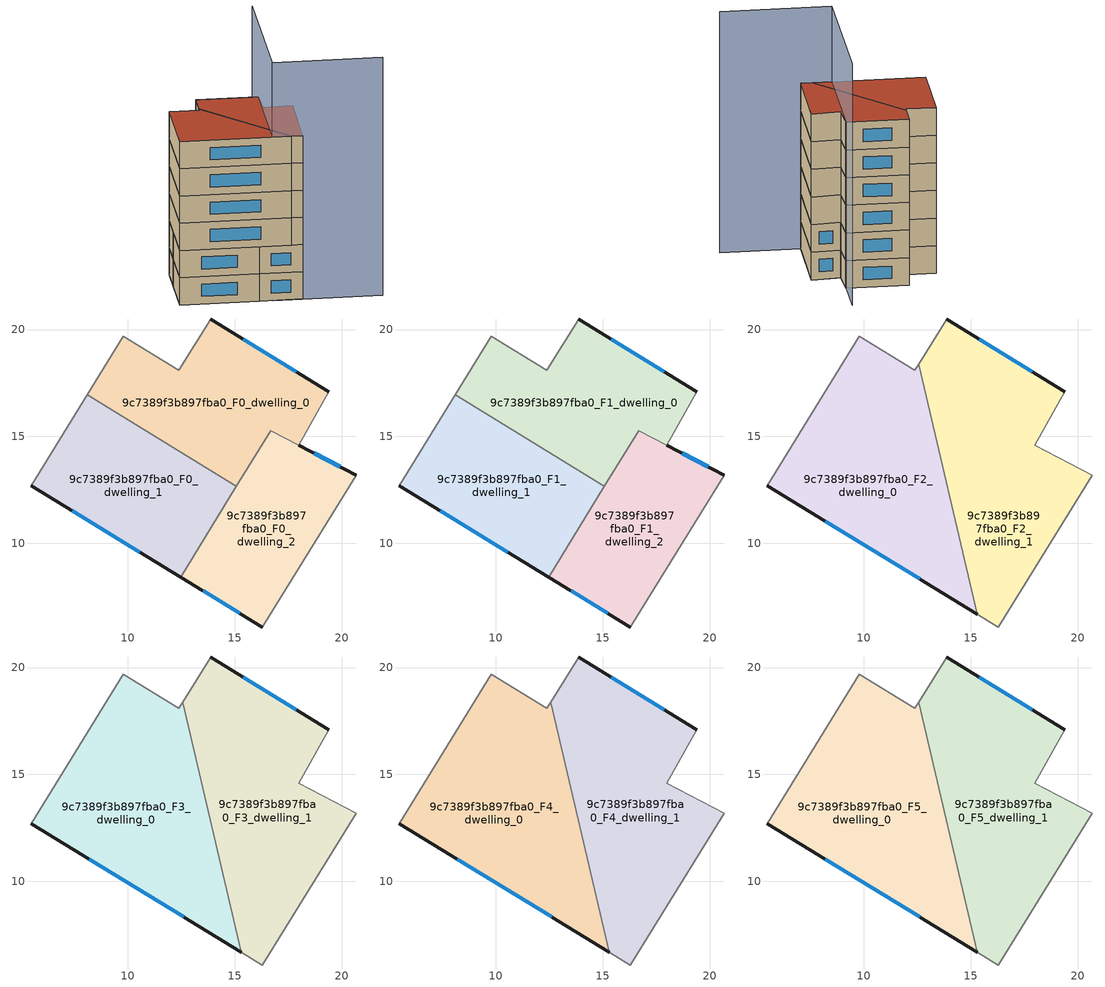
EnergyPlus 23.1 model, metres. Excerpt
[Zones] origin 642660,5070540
9c7389f3b897fba0_F0_dwelling_0
 floor ground (EU_floor_Construction): 19.39,17.09 17.99,14.59 16.69,15.26 15.08,12.66 8.1,16.95 9.79,19.69 12.39,18.09 13.89,20.49 z0
 wall outside (EU_wall_Construction): 19.39,17.09 13.89,20.49 z0:3
 wall to 9c7389f3b897fba0_F0_dwelling_1 (EU_wall_Construction): 8.1,16.95 15.08,12.66 z0:3
 wall adiabatic (EU_wall_Construction): 13.89,20.49 12.39,18.09 9.79,19.69 8.1,16.95 / 17.99,14.59 19.39,17.09 z0:3
 wall to 9c7389f3b897fba0_F0_dwelling_2 (EU_wall_Construction): 15.08,12.66 16.69,15.26 17.99,14.59 z0:3
 window (EU_Window_Construction): 17.88,18.02 15.4,19.56 z0.83:2.17
9c7389f3b897fba0_F0_dwelling_1
 floor ground (EU_floor_Construction): 15.08,12.66 12.47,8.41 5.48,12.69 8.1,16.95 z0
 wall outside (EU_wall_Construction): 5.48,12.69 12.47,8.41 z0:3
 wall adiabatic (EU_wall_Construction): 8.1,16.95 5.48,12.69 z0:3
 wall to 9c7389f3b897fba0_F0_dwelling_2 (EU_wall_Construction): 12.47,8.41 15.08,12.65 z0:3
 window (EU_Window_Construction): 7.41,11.51 10.55,9.59 z0.83:2.17
9c7389f3b897fba0_F0_dwelling_2
 floor ground (EU_floor_Construction): 20.69,13.18 16.29,6.08 12.47,8.41 16.69,15.26 z0
 wall outside (EU_wall_Construction): 12.47,8.41 16.29,6.08 / 20.69,13.18 17.99,14.59 z0:3
 wall adiabatic (EU_wall_Construction): 16.29,6.08 20.69,13.18 z0:3
 window (EU_Window_Construction): 13.52,7.77 15.24,6.72 / 19.95,13.57 18.73,14.2 z0.83:2.17
9c7389f3b897fba0_F1_dwelling_0
 floor to 9c7389f3b897fba0_F0_dwelling_0 (EU_floor_Construction): 19.39,17.09 17.99,14.59 16.69,15.26 15.08,12.66 8.1,16.95 9.79,19.69 12.39,18.09 13.89,20.49 z3
 wall outside (EU_wall_Construction): 19.39,17.09 13.89,20.49 z3:6
 wall to 9c7389f3b897fba0_F1_dwelling_1 (EU_wall_Construction): 8.1,16.95 15.08,12.66 z3:6
 wall adiabatic (EU_wall_Construction): 13.89,20.49 12.39,18.09 9.79,19.69 8.1,16.95 / 17.99,14.59 19.39,17.09 z3:6
 wall to 9c7389f3b897fba0_F1_dwelling_2 (EU_wall_Construction): 15.08,12.66 16.69,15.26 17.99,14.59 z3:6
 window (EU_Window_Construction): 17.88,18.02 15.4,19.56 z3.83:5.17
9c7389f3b897fba0_F1_dwelling_1
 floor to 9c7389f3b897fba0_F0_dwelling_1 (EU_floor_Construction): 15.08,12.66 12.47,8.41 5.48,12.69 8.1,16.95 z3
 wall outside (EU_wall_Construction): 5.48,12.69 12.47,8.41 z3:6
 wall adiabatic (EU_wall_Construction): 8.1,16.95 5.48,12.69 z3:6
 wall to 9c7389f3b897fba0_F1_dwelling_2 (EU_wall_Construction): 12.47,8.41 15.08,12.65 z3:6
 window (EU_Window_Construction): 7.41,11.51 10.55,9.59 z3.83:5.17
9c7389f3b897fba0_F1_dwelling_2
 floor to 9c7389f3b897fba0_F0_dwelling_2 (EU_floor_Construction): 20.69,13.18 16.29,6.08 12.47,8.41 16.69,15.26 z3
 wall outside (EU_wall_Construction): 12.47,8.41 16.29,6.08 / 20.69,13.18 17.99,14.59 z3:6
 wall adiabatic (EU_wall_Construction): 16.29,6.08 20.69,13.18 z3:6
 window (EU_Window_Construction): 13.52,7.77 15.24,6.72 / 19.95,13.57 18.73,14.2 z3.83:5.17
9c7389f3b897fba0_F2_dwelling_0
 floor to 9c7389f3b897fba0_F1_dwelling_1 (EU_floor_Construction): 13.71,13.5 14.24,11.28 12.47,8.41 5.48,12.69 8.1,16.95 z6
 floor to 9c7389f3b897fba0_F1_dwelling_0 (EU_floor_Construction): 12.57,18.38 13.71,13.5 8.1,16.95 9.79,19.69 12.39,18.09 z6
 floor to 9c7389f3b897fba0_F1_dwelling_2 (EU_floor_Construction): 14.24,11.28 15.32,6.67 12.47,8.41 z6
 wall outside (EU_wall_Construction): 5.48,12.69 15.32,6.67 z6:9
 wall to 9c7389f3b897fba0_F2_dwelling_1 (EU_wall_Construction): 15.32,6.67 12.57,18.38 z6:9
 wall adiabatic (EU_wall_Construction): 12.57,18.38 12.39,18.09 9.79,19.69 5.48,12.69 z6:9
 window (EU_Window_Construction): 8.19,11.03 12.61,8.33 z6.83:8.17
9c7389f3b897fba0_F2_dwelling_1
 floor to 9c7389f3b897fba0_F1_dwelling_0 (EU_floor_Construction): 19.39,17.09 17.99,14.59 16.69,15.26 15.08,12.66 13.71,13.5 12.57,18.38 13.89,20.49 z6
 floor to 9c7389f3b897fba0_F1_dwelling_2 (EU_floor_Construction): 20.69,13.18 16.29,6.08 15.32,6.67 14.24,11.28 16.69,15.26 z6
 floor to 9c7389f3b897fba0_F1_dwelling_1 (EU_floor_Construction): 15.08,12.66 14.24,11.28 13.71,13.5 z6
 wall outside (EU_wall_Construction): 19.39,17.09 13.89,20.49 z6:9
 wall adiabatic (EU_wall_Construction): 15.32,6.67 16.29,6.08 20.69,13.18 17.99,14.59 19.39,17.09 / 13.89,20.49 12.57,18.38 z6:9
 window (EU_Window_Construction): 17.88,18.02 15.4,19.56 z6.83:8.17
9c7389f3b897fba0_F3_dwelling_0
 floor to 9c7389f3b897fba0_F2_dwelling_0 (EU_floor_Construction): 12.57,18.38 15.32,6.67 5.48,12.69 9.79,19.69 12.39,18.09 z9
 wall outside (EU_wall_Construction): 5.48,12.69 15.32,6.67 z9:12
 wall to 9c7389f3b897fba0_F3_dwelling_1 (EU_wall_Construction): 15.32,6.67 12.57,18.38 z9:12
 wall adiabatic (EU_wall_Construction): 12.57,18.38 12.39,18.09 9.79,19.69 5.48,12.69 z9:12
 window (EU_Window_Construction): 8.19,11.03 12.61,8.33 z9.83:11.17
9c7389f3b897fba0_F3_dwelling_1
 floor to 9c7389f3b897fba0_F2_dwelling_1 (EU_floor_Construction): 19.39,17.09 17.99,14.59 20.69,13.18 16.29,6.08 15.32,6.67 12.57,18.38 13.89,20.49 z9
 wall outside (EU_wall_Construction): 19.39,17.09 13.89,20.49 z9:12
 wall adiabatic (EU_wall_Construction): 15.32,6.67 16.29,6.08 20.69,13.18 17.99,14.59 19.39,17.09 / 13.89,20.49 12.57,18.38 z9:12
 window (EU_Window_Construction): 17.88,18.02 15.4,19.56 z9.83:11.17
9c7389f3b897fba0_F4_dwelling_0
 floor to 9c7389f3b897fba0_F3_dwelling_0 (EU_floor_Construction): 12.57,18.38 15.32,6.67 5.48,12.69 9.79,19.69 12.39,18.09 z12
 wall outside (EU_wall_Construction): 5.48,12.69 15.32,6.67 z12:15
 wall to 9c7389f3b897fba0_F4_dwelling_1 (EU_wall_Construction): 15.32,6.67 12.57,18.38 z12:15
 wall adiabatic (EU_wall_Construction): 12.57,18.38 12.39,18.09 9.79,19.69 5.48,12.69 z12:15
 window (EU_Window_Construction): 8.19,11.03 12.61,8.33 z12.83:14.17
9c7389f3b897fba0_F4_dwelling_1
 floor to 9c7389f3b897fba0_F3_dwelling_1 (EU_floor_Construction): 19.39,17.09 17.99,14.59 20.69,13.18 16.29,6.08 15.32,6.67 12.57,18.38 13.89,20.49 z12
 wall outside (EU_wall_Construction): 19.39,17.09 13.89,20.49 z12:15
 wall adiabatic (EU_wall_Construction): 15.32,6.67 16.29,6.08 20.69,13.18 17.99,14.59 19.39,17.09 / 13.89,20.49 12.57,18.38 z12:15
 window (EU_Window_Construction): 17.88,18.02 15.4,19.56 z12.83:14.17
9c7389f3b897fba0_F5_dwelling_0
 floor to 9c7389f3b897fba0_F4_dwelling_0 (EU_floor_Construction): 12.57,18.38 15.32,6.67 5.48,12.69 9.79,19.69 12.39,18.09 z15
 wall outside (EU_wall_Construction): 5.48,12.69 15.32,6.67 z15:18
 wall to 9c7389f3b897fba0_F5_dwelling_1 (EU_wall_Construction): 15.32,6.67 12.57,18.38 z15:18
 wall adiabatic (EU_wall_Construction): 12.57,18.38 12.39,18.09 9.79,19.69 5.48,12.69 z15:18
 window (EU_Window_Construction): 8.19,11.03 12.61,8.33 z15.83:17.17
 roof outside (EU_roof_Construction): 15.32,6.67 12.57,18.38 12.39,18.09 9.79,19.69 5.48,12.69 z18
9c7389f3b897fba0_F5_dwelling_1
 floor to 9c7389f3b897fba0_F4_dwelling_1 (EU_floor_Construction): 19.39,17.09 17.99,14.59 20.69,13.18 16.29,6.08 15.32,6.67 12.57,18.38 13.89,20.49 z15
 wall outside (EU_wall_Construction): 19.39,17.09 13.89,20.49 z15:18
 wall adiabatic (EU_wall_Construction): 15.32,6.67 16.29,6.08 20.69,13.18 17.99,14.59 19.39,17.09 / 13.89,20.49 12.57,18.38 z15:18
 window (EU_Window_Construction): 17.88,18.02 15.4,19.56 z15.83:17.17
 roof outside (EU_roof_Construction): 16.29,6.08 20.69,13.18 17.99,14.59 19.39,17.09 13.89,20.49 12.57,18.38 15.32,6.67 z18
shading: 23.3,1.77 13.59,7.68 / 13.59,7.68 21.69,20.99 z0:26.2
[Building]
EU S2 Campaign: North Axis=0; Terrain=City; Solar Distribution=FullExterior
[Site:Location]
Lyon-Bron: Latitude=45.75; Longitude=5; Time Zone=1; Elevation=198
[SizingPeriod:WeatherFileDays]
AnnualSizingPeriod: Begin Month=1; Begin Day of Month=1; End Month=12; End Day of Month=31; Day of Week for Start Day=Monday; Use Weather File Daylight Saving Period=No; Use Weather File Rain and Snow Indicators=No
[MATERIAL]
EU_InternalMass_Material: Roughness=MediumRough; Thickness=0.1; Conductivity=1; Density=1800; Specific Heat=900; Thermal Absorptance=0.9; Solar Absorptance=0.7; Visible Absorptance=0.7
[MATERIAL:NOMASS] Roughness=MediumRough; Thermal Absorptance=0.9; Solar Absorptance=0.7; Visible Absorptance=0.7
Name | Thermal Resistance
EU_wall_NoMass | 0.87146
EU_roof_NoMass | 0.842276
EU_floor_NoMass | 0.496999
[WINDOWMATERIAL:SIMPLEGLAZINGSYSTEM]
EU_Window_SimpleGlazing: UFactor=2.2525; Solar Heat Gain Coefficient=0.76; Visible Transmittance=0.76
[CONSTRUCTION]
EU_wall_Construction: EU_wall_NoMass
EU_roof_Construction: EU_roof_NoMass
EU_floor_Construction: EU_floor_NoMass
EU_Window_Construction: EU_Window_SimpleGlazing
EU_InternalMass_Construction: EU_InternalMass_Material
[ZONE] Type=1; Multiplier=1; Ceiling Height=autocalculate; Floor Area=autocalculate; Part of Total Floor Area=Yes
Name | Volume
9c7389f3b897fba0_F0_dwelling_0; 9c7389f3b897fba0_F1_dwelling_0 | 135.029
9c7389f3b897fba0_F2_dwelling_0; 9c7389f3b897fba0_F3_dwelling_0; 9c7389f3b897fba0_F4_dwelling_0; 9c7389f3b897fba0_F5_dwelling_0 | 184.027
9c7389f3b897fba0_F0_dwelling_1; 9c7389f3b897fba0_F1_dwelling_1 | 122.678
9c7389f3b897fba0_F2_dwelling_1; 9c7389f3b897fba0_F3_dwelling_1; 9c7389f3b897fba0_F4_dwelling_1; 9c7389f3b897fba0_F5_dwelling_1 | 184.033
9c7389f3b897fba0_F0_dwelling_2; 9c7389f3b897fba0_F1_dwelling_2 | 110.35
[INTERNALMASS] Construction=EU_InternalMass_Construction
Name | Zone or ZoneList | Surface Area
9c7389f3b897fba0_F0_dwelling_0_EU_InternalMass | 9c7389f3b897fba0_F0_dwelling_0 | 45.011
9c7389f3b897fba0_F0_dwelling_1_EU_InternalMass | 9c7389f3b897fba0_F0_dwelling_1 | 40.892
9c7389f3b897fba0_F0_dwelling_2_EU_InternalMass | 9c7389f3b897fba0_F0_dwelling_2 | 36.7855
9c7389f3b897fba0_F1_dwelling_0_EU_InternalMass | 9c7389f3b897fba0_F1_dwelling_0 | 45.011
9c7389f3b897fba0_F1_dwelling_1_EU_InternalMass | 9c7389f3b897fba0_F1_dwelling_1 | 40.892
9c7389f3b897fba0_F1_dwelling_2_EU_InternalMass | 9c7389f3b897fba0_F1_dwelling_2 | 36.7855
9c7389f3b897fba0_F2_dwelling_0_EU_InternalMass | 9c7389f3b897fba0_F2_dwelling_0 | 61.3425
9c7389f3b897fba0_F2_dwelling_1_EU_InternalMass | 9c7389f3b897fba0_F2_dwelling_1 | 61.3442
9c7389f3b897fba0_F3_dwelling_0_EU_InternalMass | 9c7389f3b897fba0_F3_dwelling_0 | 61.3425
9c7389f3b897fba0_F3_dwelling_1_EU_InternalMass | 9c7389f3b897fba0_F3_dwelling_1 | 61.3442
9c7389f3b897fba0_F4_dwelling_0_EU_InternalMass | 9c7389f3b897fba0_F4_dwelling_0 | 61.3425
9c7389f3b897fba0_F4_dwelling_1_EU_InternalMass | 9c7389f3b897fba0_F4_dwelling_1 | 61.3442
9c7389f3b897fba0_F5_dwelling_0_EU_InternalMass | 9c7389f3b897fba0_F5_dwelling_0 | 61.3425
9c7389f3b897fba0_F5_dwelling_1_EU_InternalMass | 9c7389f3b897fba0_F5_dwelling_1 | 61.3442
[OTHEREQUIPMENT] Fuel Type=Electricity; Design Level Calculation Method=Watts/Area; Power per Zone Floor Area=1; Fraction Latent=0; Fraction Radiant=0; Fraction Lost=0; Carbon Dioxide Generation Rate=0; EndUse Subcategory=EU_Step8_InternalGains
Name | Zone or ZoneList or Space or SpaceList | Schedule
EU_Step8_InternalGain_9c7389f3b897fba0_F0_dwelling_0_f000 | 9c7389f3b897fba0_F0_dwelling_0 | EU_Step8_GainSchedule_9c7389f3b897fba0_F0_dwelling_0_f000
EU_Step8_InternalGain_9c7389f3b897fba0_F0_dwelling_1_f000 | 9c7389f3b897fba0_F0_dwelling_1 | EU_Step8_GainSchedule_9c7389f3b897fba0_F0_dwelling_1_f000
EU_Step8_InternalGain_9c7389f3b897fba0_F0_dwelling_2_f000 | 9c7389f3b897fba0_F0_dwelling_2 | EU_Step8_GainSchedule_9c7389f3b897fba0_F0_dwelling_2_f000
EU_Step8_InternalGain_9c7389f3b897fba0_F1_dwelling_0_f000 | 9c7389f3b897fba0_F1_dwelling_0 | EU_Step8_GainSchedule_9c7389f3b897fba0_F1_dwelling_0_f000
EU_Step8_InternalGain_9c7389f3b897fba0_F1_dwelling_1_f000 | 9c7389f3b897fba0_F1_dwelling_1 | EU_Step8_GainSchedule_9c7389f3b897fba0_F1_dwelling_1_f000
EU_Step8_InternalGain_9c7389f3b897fba0_F1_dwelling_2_f000 | 9c7389f3b897fba0_F1_dwelling_2 | EU_Step8_GainSchedule_9c7389f3b897fba0_F1_dwelling_2_f000
EU_Step8_InternalGain_9c7389f3b897fba0_F2_dwelling_0_f000 | 9c7389f3b897fba0_F2_dwelling_0 | EU_Step8_GainSchedule_9c7389f3b897fba0_F2_dwelling_0_f000
EU_Step8_InternalGain_9c7389f3b897fba0_F2_dwelling_1_f000 | 9c7389f3b897fba0_F2_dwelling_1 | EU_Step8_GainSchedule_9c7389f3b897fba0_F2_dwelling_1_f000
EU_Step8_InternalGain_9c7389f3b897fba0_F3_dwelling_0_f000 | 9c7389f3b897fba0_F3_dwelling_0 | EU_Step8_GainSchedule_9c7389f3b897fba0_F3_dwelling_0_f000
EU_Step8_InternalGain_9c7389f3b897fba0_F3_dwelling_1_f000 | 9c7389f3b897fba0_F3_dwelling_1 | EU_Step8_GainSchedule_9c7389f3b897fba0_F3_dwelling_1_f000
EU_Step8_InternalGain_9c7389f3b897fba0_F4_dwelling_0_f000 | 9c7389f3b897fba0_F4_dwelling_0 | EU_Step8_GainSchedule_9c7389f3b897fba0_F4_dwelling_0_f000
EU_Step8_InternalGain_9c7389f3b897fba0_F4_dwelling_1_f000 | 9c7389f3b897fba0_F4_dwelling_1 | EU_Step8_GainSchedule_9c7389f3b897fba0_F4_dwelling_1_f000
EU_Step8_InternalGain_9c7389f3b897fba0_F5_dwelling_0_f000 | 9c7389f3b897fba0_F5_dwelling_0 | EU_Step8_GainSchedule_9c7389f3b897fba0_F5_dwelling_0_f000
EU_Step8_InternalGain_9c7389f3b897fba0_F5_dwelling_1_f000 | 9c7389f3b897fba0_F5_dwelling_1 | EU_Step8_GainSchedule_9c7389f3b897fba0_F5_dwelling_1_f000
[ZONEVENTILATION:DESIGNFLOWRATE] Schedule=EU_AlwaysOn; Design Flow Rate Calculation Method=AirChanges/Hour; Air Changes per Hour=0.425; Ventilation Type=Natural; Fan Pressure Rise=0; Fan Total Efficiency=1; Constant Term Coefficient=1; Temperature Term Coefficient=0; Velocity Term Coefficient=0; Velocity Squared Term Coefficient=0; Minimum Indoor Temperature=-100; Maximum Indoor Temperature=100; Delta Temperature=-100; Minimum Outdoor Temperature=-100; Maximum Outdoor Temperature=100; Maximum Wind Speed=40
Name | Zone or ZoneList or Space or SpaceList
EU_ConstantAir_9c7389f3b897fba0_F0_dwelling_0 | 9c7389f3b897fba0_F0_dwelling_0
EU_ConstantAir_9c7389f3b897fba0_F0_dwelling_1 | 9c7389f3b897fba0_F0_dwelling_1
EU_ConstantAir_9c7389f3b897fba0_F0_dwelling_2 | 9c7389f3b897fba0_F0_dwelling_2
EU_ConstantAir_9c7389f3b897fba0_F1_dwelling_0 | 9c7389f3b897fba0_F1_dwelling_0
EU_ConstantAir_9c7389f3b897fba0_F1_dwelling_1 | 9c7389f3b897fba0_F1_dwelling_1
EU_ConstantAir_9c7389f3b897fba0_F1_dwelling_2 | 9c7389f3b897fba0_F1_dwelling_2
EU_ConstantAir_9c7389f3b897fba0_F2_dwelling_0 | 9c7389f3b897fba0_F2_dwelling_0
EU_ConstantAir_9c7389f3b897fba0_F2_dwelling_1 | 9c7389f3b897fba0_F2_dwelling_1
EU_ConstantAir_9c7389f3b897fba0_F3_dwelling_0 | 9c7389f3b897fba0_F3_dwelling_0
EU_ConstantAir_9c7389f3b897fba0_F3_dwelling_1 | 9c7389f3b897fba0_F3_dwelling_1
EU_ConstantAir_9c7389f3b897fba0_F4_dwelling_0 | 9c7389f3b897fba0_F4_dwelling_0
EU_ConstantAir_9c7389f3b897fba0_F4_dwelling_1 | 9c7389f3b897fba0_F4_dwelling_1
EU_ConstantAir_9c7389f3b897fba0_F5_dwelling_0 | 9c7389f3b897fba0_F5_dwelling_0
EU_ConstantAir_9c7389f3b897fba0_F5_dwelling_1 | 9c7389f3b897fba0_F5_dwelling_1
[HVACTEMPLATE:THERMOSTAT] Constant Heating Setpoint=20; Constant Cooling Setpoint=50
EU_HeatOnly_9c7389f3b897fba0_F0_dwelling_0; EU_HeatOnly_9c7389f3b897fba0_F0_dwelling_1; EU_HeatOnly_9c7389f3b897fba0_F0_dwelling_2; EU_HeatOnly_9c7389f3b897fba0_F1_dwelling_0; EU_HeatOnly_9c7389f3b897fba0_F1_dwelling_1; EU_HeatOnly_9c7389f3b897fba0_F1_dwelling_2; EU_HeatOnly_9c7389f3b897fba0_F2_dwelling_0; EU_HeatOnly_9c7389f3b897fba0_F2_dwelling_1; EU_HeatOnly_9c7389f3b897fba0_F3_dwelling_0; EU_HeatOnly_9c7389f3b897fba0_F3_dwelling_1; EU_HeatOnly_9c7389f3b897fba0_F4_dwelling_0; EU_HeatOnly_9c7389f3b897fba0_F4_dwelling_1; EU_HeatOnly_9c7389f3b897fba0_F5_dwelling_0; EU_HeatOnly_9c7389f3b897fba0_F5_dwelling_1
[HVACTEMPLATE:ZONE:IDEALLOADSAIRSYSTEM] System Availability Schedule=EU_AlwaysOn; Maximum Heating Supply Air Temperature=50; Minimum Cooling Supply Air Temperature=13; Maximum Heating Supply Air Humidity Ratio=0.0156; Minimum Cooling Supply Air Humidity Ratio=0.0077; Heating Limit=NoLimit; Cooling Limit=NoLimit; Heating Availability Schedule=EU_AlwaysOn; Cooling Availability Schedule=EU_CoolingOff; Dehumidification Control Type=ConstantSensibleHeatRatio; Cooling Sensible Heat Ratio=0.7; Dehumidification Setpoint=60; Humidification Control Type=None; Humidification Setpoint=30; Outdoor Air Method=None; Outdoor Air Flow Rate per Person=0.00944; Outdoor Air Flow Rate per Zone Floor Area=0; Outdoor Air Flow Rate per Zone=0; Demand Controlled Ventilation Type=None; Outdoor Air Economizer Type=NoEconomizer; Heat Recovery Type=None; Sensible Heat Recovery Effectiveness=0.7; Latent Heat Recovery Effectiveness=0.65
Name | Template Thermostat
9c7389f3b897fba0_F0_dwelling_0 | EU_HeatOnly_9c7389f3b897fba0_F0_dwelling_0
9c7389f3b897fba0_F0_dwelling_1 | EU_HeatOnly_9c7389f3b897fba0_F0_dwelling_1
9c7389f3b897fba0_F0_dwelling_2 | EU_HeatOnly_9c7389f3b897fba0_F0_dwelling_2
9c7389f3b897fba0_F1_dwelling_0 | EU_HeatOnly_9c7389f3b897fba0_F1_dwelling_0
9c7389f3b897fba0_F1_dwelling_1 | EU_HeatOnly_9c7389f3b897fba0_F1_dwelling_1
9c7389f3b897fba0_F1_dwelling_2 | EU_HeatOnly_9c7389f3b897fba0_F1_dwelling_2
9c7389f3b897fba0_F2_dwelling_0 | EU_HeatOnly_9c7389f3b897fba0_F2_dwelling_0
9c7389f3b897fba0_F2_dwelling_1 | EU_HeatOnly_9c7389f3b897fba0_F2_dwelling_1
9c7389f3b897fba0_F3_dwelling_0 | EU_HeatOnly_9c7389f3b897fba0_F3_dwelling_0
9c7389f3b897fba0_F3_dwelling_1 | EU_HeatOnly_9c7389f3b897fba0_F3_dwelling_1
9c7389f3b897fba0_F4_dwelling_0 | EU_HeatOnly_9c7389f3b897fba0_F4_dwelling_0
9c7389f3b897fba0_F4_dwelling_1 | EU_HeatOnly_9c7389f3b897fba0_F4_dwelling_1
9c7389f3b897fba0_F5_dwelling_0 | EU_HeatOnly_9c7389f3b897fba0_F5_dwelling_0
9c7389f3b897fba0_F5_dwelling_1 | EU_HeatOnly_9c7389f3b897fba0_F5_dwelling_1
[SIZING:ZONE] Zone Cooling Design Supply Air Temperature Input Method=SupplyAirTemperature; Zone Cooling Design Supply Air Temperature=13; Zone Heating Design Supply Air Temperature Input Method=SupplyAirTemperature; Zone Heating Design Supply Air Temperature=50; Zone Cooling Design Supply Air Humidity Ratio=0.008; Zone Heating Design Supply Air Humidity Ratio=0.008; Cooling Design Air Flow Method=DesignDay; Cooling Design Air Flow Rate=0; Cooling Minimum Air Flow per Zone Floor Area=0.000762; Cooling Minimum Air Flow=0; Cooling Minimum Air Flow Fraction=0.2; Heating Design Air Flow Method=DesignDay; Heating Design Air Flow Rate=0; Heating Maximum Air Flow per Zone Floor Area=0.002032; Heating Maximum Air Flow=0.141576; Heating Maximum Air Flow Fraction=0.3; Account for Dedicated Outdoor Air System=No; Dedicated Outdoor Air System Control Strategy=NeutralSupplyAir; Dedicated Outdoor Air Low Setpoint Temperature for Design=autosize; Dedicated Outdoor Air High Setpoint Temperature for Design=autosize; Zone Load Sizing Method=Sensible Load Only No Latent Load; Zone Latent Cooling Design Supply Air Humidity Ratio Input Method=HumidityRatioDifference; Zone Cooling Design Supply Air Humidity Ratio Difference=0.005; Zone Latent Heating Design Supply Air Humidity Ratio Input Method=HumidityRatioDifference; Zone Humidification Design Supply Air Humidity Ratio Difference=0.005
9c7389f3b897fba0_F0_dwelling_0; 9c7389f3b897fba0_F0_dwelling_1; 9c7389f3b897fba0_F0_dwelling_2; 9c7389f3b897fba0_F1_dwelling_0; 9c7389f3b897fba0_F1_dwelling_1; 9c7389f3b897fba0_F1_dwelling_2; 9c7389f3b897fba0_F2_dwelling_0; 9c7389f3b897fba0_F2_dwelling_1; 9c7389f3b897fba0_F3_dwelling_0; 9c7389f3b897fba0_F3_dwelling_1; 9c7389f3b897fba0_F4_dwelling_0; 9c7389f3b897fba0_F4_dwelling_1; 9c7389f3b897fba0_F5_dwelling_0; 9c7389f3b897fba0_F5_dwelling_1
[SCHEDULE:CONSTANT]
Name | Hourly Value
EU_AlwaysOn | 1
EU_CoolingOff | 0
[SCHEDULE:FILE] Column Number=1; Rows to Skip at Top=0; Number of Hours of Data=8760; Column Separator=Comma; Interpolate to Timestep=No; Minutes per Item=60; Adjust Schedule for Daylight Savings=Yes
Name | File
EU_Step8_GainSchedule_9c7389f3b897fba0_F0_dwelling_0_f000 | ../../schedules/9c7389f3b897fba0/9c7389f3b897fba0_F0_dwelling_0_f000_gain.csv
EU_Step8_GainSchedule_9c7389f3b897fba0_F0_dwelling_1_f000 | ../../schedules/9c7389f3b897fba0/9c7389f3b897fba0_F0_dwelling_1_f000_gain.csv
EU_Step8_GainSchedule_9c7389f3b897fba0_F0_dwelling_2_f000 | ../../schedules/9c7389f3b897fba0/9c7389f3b897fba0_F0_dwelling_2_f000_gain.csv
EU_Step8_GainSchedule_9c7389f3b897fba0_F1_dwelling_0_f000 | ../../schedules/9c7389f3b897fba0/9c7389f3b897fba0_F1_dwelling_0_f000_gain.csv
EU_Step8_GainSchedule_9c7389f3b897fba0_F1_dwelling_1_f000 | ../../schedules/9c7389f3b897fba0/9c7389f3b897fba0_F1_dwelling_1_f000_gain.csv
EU_Step8_GainSchedule_9c7389f3b897fba0_F1_dwelling_2_f000 | ../../schedules/9c7389f3b897fba0/9c7389f3b897fba0_F1_dwelling_2_f000_gain.csv
EU_Step8_GainSchedule_9c7389f3b897fba0_F2_dwelling_0_f000 | ../../schedules/9c7389f3b897fba0/9c7389f3b897fba0_F2_dwelling_0_f000_gain.csv
EU_Step8_GainSchedule_9c7389f3b897fba0_F2_dwelling_1_f000 | ../../schedules/9c7389f3b897fba0/9c7389f3b897fba0_F2_dwelling_1_f000_gain.csv
EU_Step8_GainSchedule_9c7389f3b897fba0_F3_dwelling_0_f000 | ../../schedules/9c7389f3b897fba0/9c7389f3b897fba0_F3_dwelling_0_f000_gain.csv
EU_Step8_GainSchedule_9c7389f3b897fba0_F3_dwelling_1_f000 | ../../schedules/9c7389f3b897fba0/9c7389f3b897fba0_F3_dwelling_1_f000_gain.csv
EU_Step8_GainSchedule_9c7389f3b897fba0_F4_dwelling_0_f000 | ../../schedules/9c7389f3b897fba0/9c7389f3b897fba0_F4_dwelling_0_f000_gain.csv
EU_Step8_GainSchedule_9c7389f3b897fba0_F4_dwelling_1_f000 | ../../schedules/9c7389f3b897fba0/9c7389f3b897fba0_F4_dwelling_1_f000_gain.csv
EU_Step8_GainSchedule_9c7389f3b897fba0_F5_dwelling_0_f000 | ../../schedules/9c7389f3b897fba0/9c7389f3b897fba0_F5_dwelling_0_f000_gain.csv
EU_Step8_GainSchedule_9c7389f3b897fba0_F5_dwelling_1_f000 | ../../schedules/9c7389f3b897fba0/9c7389f3b897fba0_F5_dwelling_1_f000_gain.csv
